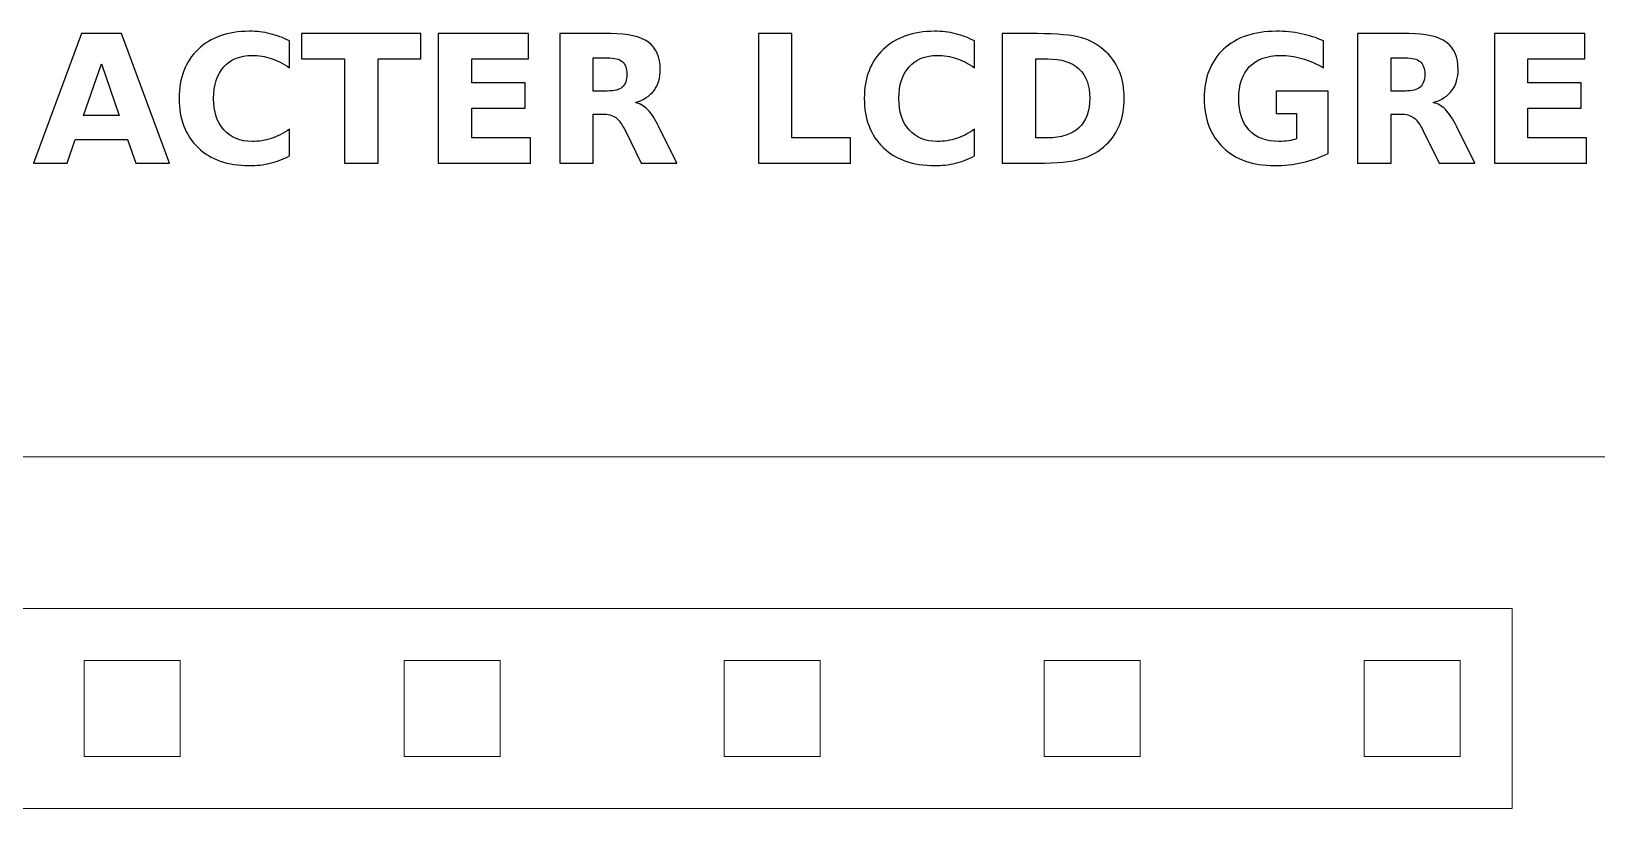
# Model space of a CAD drawing. Header units: centimetres. Extents: x -14.5 to -6.5, y -17.23 to -12.71.
# Drawn here: x -11.073 to -9.831, y -13.351 to -12.712 of the extents above; entities that cross this region are included whole.
import ezdxf

# ---------------------------------------------------------------- set-up
doc = ezdxf.new("R2010")
doc.units = ezdxf.units.CM
doc.header["$MEASUREMENT"] = 0
doc.layers.add('Layer 1', color=7, linetype='Continuous')

msp = doc.modelspace()

# ---------------------------------------------------------------- linework, layer by layer
at = {"layer": 'Layer 1', "color": 250}
for points, knots in [([(-10.9966, -12.798), (-10.9966, -12.798), (-11.03809, -12.798), (-11.03809, -12.798), (-11.03809, -12.798), (-11.03809, -12.798), (-11.04463, -12.81672), (-11.04463, -12.81672), (-11.04463, -12.81672), (-11.04463, -12.81672), (-11.0713, -12.81672), (-11.0713, -12.81672), (-11.0713, -12.81672), (-11.0713, -12.81672), (-11.0332, -12.71385), (-11.0332, -12.71385), (-11.0332, -12.71385), (-11.0332, -12.71385), (-11.00157, -12.71385), (-11.00157, -12.71385), (-11.00157, -12.71385), (-11.00157, -12.71385), (-10.96347, -12.81672), (-10.96347, -12.81672), (-10.96347, -12.81672), (-10.96347, -12.81672), (-10.99014, -12.81672), (-10.99014, -12.81672), (-10.99014, -12.81672), (-10.99014, -12.81672), (-10.9966, -12.798), (-10.9966, -12.798)], [0, 0, 0, 0, 0.125, 0.125, 0.125, 0.125, 0.25, 0.25, 0.25, 0.25, 0.375, 0.375, 0.375, 0.375, 0.5, 0.5, 0.5, 0.5, 0.625, 0.625, 0.625, 0.625, 0.75, 0.75, 0.75, 0.75, 0.875, 0.875, 0.875, 0.875, 1, 1, 1, 1]), ([(-10.86822, -12.81108), (-10.87308, -12.81359), (-10.87816, -12.8155), (-10.88346, -12.81679), (-10.88346, -12.81679), (-10.88872, -12.81808), (-10.89425, -12.81872), (-10.89999, -12.81872), (-10.89999, -12.81872), (-10.91711, -12.81872), (-10.93068, -12.81392), (-10.9407, -12.80435), (-10.9407, -12.80435), (-10.95072, -12.79478), (-10.95573, -12.7818), (-10.95573, -12.76538), (-10.95573, -12.76538), (-10.95573, -12.74894), (-10.95072, -12.73593), (-10.9407, -12.72636), (-10.9407, -12.72636), (-10.93068, -12.71679), (-10.91711, -12.71199), (-10.89999, -12.71199), (-10.89999, -12.71199), (-10.89425, -12.71199), (-10.88872, -12.71263), (-10.88346, -12.71392), (-10.88346, -12.71392), (-10.87816, -12.71521), (-10.87308, -12.71712), (-10.86822, -12.71964), (-10.86822, -12.71964), (-10.86822, -12.71964), (-10.86822, -12.74092), (-10.86822, -12.74092), (-10.86822, -12.74092), (-10.87313, -12.73756), (-10.87798, -12.73511), (-10.88275, -12.73356), (-10.88275, -12.73356), (-10.88752, -12.73198), (-10.89256, -12.73121), (-10.89785, -12.73121), (-10.89785, -12.73121), (-10.9073, -12.73121), (-10.91476, -12.73424), (-10.92017, -12.74031), (-10.92017, -12.74031), (-10.9256, -12.74638), (-10.92831, -12.75473), (-10.92831, -12.76538), (-10.92831, -12.76538), (-10.92831, -12.77601), (-10.9256, -12.78434), (-10.92017, -12.7904), (-10.92017, -12.7904), (-10.91476, -12.79647), (-10.9073, -12.7995), (-10.89785, -12.7995), (-10.89785, -12.7995), (-10.89256, -12.7995), (-10.88752, -12.79873), (-10.88275, -12.79715), (-10.88275, -12.79715), (-10.87798, -12.7956), (-10.87313, -12.79315), (-10.86822, -12.78979), (-10.86822, -12.78979), (-10.86822, -12.78979), (-10.86822, -12.81108), (-10.86822, -12.81108)], [0, 0, 0, 0, 0.0555556, 0.0555556, 0.0555556, 0.0555556, 0.1111111, 0.1111111, 0.1111111, 0.1111111, 0.1666667, 0.1666667, 0.1666667, 0.1666667, 0.2222222, 0.2222222, 0.2222222, 0.2222222, 0.2777778, 0.2777778, 0.2777778, 0.2777778, 0.3333333, 0.3333333, 0.3333333, 0.3333333, 0.3888889, 0.3888889, 0.3888889, 0.3888889, 0.4444444, 0.4444444, 0.4444444, 0.4444444, 0.5, 0.5, 0.5, 0.5, 0.5555556, 0.5555556, 0.5555556, 0.5555556, 0.6111111, 0.6111111, 0.6111111, 0.6111111, 0.6666667, 0.6666667, 0.6666667, 0.6666667, 0.7222222, 0.7222222, 0.7222222, 0.7222222, 0.7777778, 0.7777778, 0.7777778, 0.7777778, 0.8333333, 0.8333333, 0.8333333, 0.8333333, 0.8888889, 0.8888889, 0.8888889, 0.8888889, 0.9444444, 0.9444444, 0.9444444, 0.9444444, 1, 1, 1, 1]), ([(-10.85853, -12.71385), (-10.85853, -12.71385), (-10.76373, -12.71385), (-10.76373, -12.71385), (-10.76373, -12.71385), (-10.76373, -12.71385), (-10.76373, -12.73391), (-10.76373, -12.73391), (-10.76373, -12.73391), (-10.76373, -12.73391), (-10.79783, -12.73391), (-10.79783, -12.73391), (-10.79783, -12.73391), (-10.79783, -12.73391), (-10.79783, -12.81672), (-10.79783, -12.81672), (-10.79783, -12.81672), (-10.79783, -12.81672), (-10.82436, -12.81672), (-10.82436, -12.81672), (-10.82436, -12.81672), (-10.82436, -12.81672), (-10.82436, -12.73391), (-10.82436, -12.73391), (-10.82436, -12.73391), (-10.82436, -12.73391), (-10.85853, -12.73391), (-10.85853, -12.73391), (-10.85853, -12.73391), (-10.85853, -12.73391), (-10.85853, -12.71385), (-10.85853, -12.71385)], [0, 0, 0, 0, 0.125, 0.125, 0.125, 0.125, 0.25, 0.25, 0.25, 0.25, 0.375, 0.375, 0.375, 0.375, 0.5, 0.5, 0.5, 0.5, 0.625, 0.625, 0.625, 0.625, 0.75, 0.75, 0.75, 0.75, 0.875, 0.875, 0.875, 0.875, 1, 1, 1, 1]), ([(-10.74999, -12.71385), (-10.74999, -12.71385), (-10.6784, -12.71385), (-10.6784, -12.71385), (-10.6784, -12.71385), (-10.6784, -12.71385), (-10.6784, -12.73391), (-10.6784, -12.73391), (-10.6784, -12.73391), (-10.6784, -12.73391), (-10.72346, -12.73391), (-10.72346, -12.73391), (-10.72346, -12.73391), (-10.72346, -12.73391), (-10.72346, -12.75306), (-10.72346, -12.75306), (-10.72346, -12.75306), (-10.72346, -12.75306), (-10.68111, -12.75306), (-10.68111, -12.75306), (-10.68111, -12.75306), (-10.68111, -12.75306), (-10.68111, -12.77312), (-10.68111, -12.77312), (-10.68111, -12.77312), (-10.68111, -12.77312), (-10.72346, -12.77312), (-10.72346, -12.77312), (-10.72346, -12.77312), (-10.72346, -12.77312), (-10.72346, -12.79666), (-10.72346, -12.79666), (-10.72346, -12.79666), (-10.72346, -12.79666), (-10.6769, -12.79666), (-10.6769, -12.79666), (-10.6769, -12.79666), (-10.6769, -12.79666), (-10.6769, -12.81672), (-10.6769, -12.81672), (-10.6769, -12.81672), (-10.6769, -12.81672), (-10.74999, -12.81672), (-10.74999, -12.81672), (-10.74999, -12.81672), (-10.74999, -12.81672), (-10.74999, -12.71385), (-10.74999, -12.71385)], [0, 0, 0, 0, 0.0833333, 0.0833333, 0.0833333, 0.0833333, 0.1666667, 0.1666667, 0.1666667, 0.1666667, 0.25, 0.25, 0.25, 0.25, 0.3333333, 0.3333333, 0.3333333, 0.3333333, 0.4166667, 0.4166667, 0.4166667, 0.4166667, 0.5, 0.5, 0.5, 0.5, 0.5833333, 0.5833333, 0.5833333, 0.5833333, 0.6666667, 0.6666667, 0.6666667, 0.6666667, 0.75, 0.75, 0.75, 0.75, 0.8333333, 0.8333333, 0.8333333, 0.8333333, 0.9166667, 0.9166667, 0.9166667, 0.9166667, 1, 1, 1, 1]), ([(-10.62706, -12.7778), (-10.62706, -12.7778), (-10.62706, -12.81672), (-10.62706, -12.81672), (-10.62706, -12.81672), (-10.62706, -12.81672), (-10.65359, -12.81672), (-10.65359, -12.81672), (-10.65359, -12.81672), (-10.65359, -12.81672), (-10.65359, -12.71385), (-10.65359, -12.71385), (-10.65359, -12.71385), (-10.65359, -12.71385), (-10.61307, -12.71385), (-10.61307, -12.71385), (-10.61307, -12.71385), (-10.59952, -12.71385), (-10.58957, -12.71613), (-10.58327, -12.72067), (-10.58327, -12.72067), (-10.57695, -12.72521), (-10.57379, -12.73241), (-10.57379, -12.74224), (-10.57379, -12.74224), (-10.57379, -12.74903), (-10.57544, -12.75463), (-10.57871, -12.75898), (-10.57871, -12.75898), (-10.582, -12.76336), (-10.58696, -12.76658), (-10.59357, -12.76863), (-10.59357, -12.76863), (-10.58995, -12.76947), (-10.58668, -12.77133), (-10.58381, -12.77425), (-10.58381, -12.77425), (-10.58094, -12.77716), (-10.57805, -12.78158), (-10.57511, -12.78751), (-10.57511, -12.78751), (-10.57511, -12.78751), (-10.56069, -12.81672), (-10.56069, -12.81672), (-10.56069, -12.81672), (-10.56069, -12.81672), (-10.58896, -12.81672), (-10.58896, -12.81672), (-10.58896, -12.81672), (-10.58896, -12.81672), (-10.6015, -12.79116), (-10.6015, -12.79116), (-10.6015, -12.79116), (-10.60401, -12.78603), (-10.60658, -12.7825), (-10.60919, -12.78062), (-10.60919, -12.78062), (-10.61178, -12.77874), (-10.61523, -12.7778), (-10.61956, -12.7778), (-10.61956, -12.7778), (-10.61956, -12.7778), (-10.62706, -12.7778), (-10.62706, -12.7778)], [0, 0, 0, 0, 0.0625, 0.0625, 0.0625, 0.0625, 0.125, 0.125, 0.125, 0.125, 0.1875, 0.1875, 0.1875, 0.1875, 0.25, 0.25, 0.25, 0.25, 0.3125, 0.3125, 0.3125, 0.3125, 0.375, 0.375, 0.375, 0.375, 0.4375, 0.4375, 0.4375, 0.4375, 0.5, 0.5, 0.5, 0.5, 0.5625, 0.5625, 0.5625, 0.5625, 0.625, 0.625, 0.625, 0.625, 0.6875, 0.6875, 0.6875, 0.6875, 0.75, 0.75, 0.75, 0.75, 0.8125, 0.8125, 0.8125, 0.8125, 0.875, 0.875, 0.875, 0.875, 0.9375, 0.9375, 0.9375, 0.9375, 1, 1, 1, 1]), ([(-10.49581, -12.71385), (-10.49581, -12.71385), (-10.46928, -12.71385), (-10.46928, -12.71385), (-10.46928, -12.71385), (-10.46928, -12.71385), (-10.46928, -12.79666), (-10.46928, -12.79666), (-10.46928, -12.79666), (-10.46928, -12.79666), (-10.42272, -12.79666), (-10.42272, -12.79666), (-10.42272, -12.79666), (-10.42272, -12.79666), (-10.42272, -12.81672), (-10.42272, -12.81672), (-10.42272, -12.81672), (-10.42272, -12.81672), (-10.49581, -12.81672), (-10.49581, -12.81672), (-10.49581, -12.81672), (-10.49581, -12.81672), (-10.49581, -12.71385), (-10.49581, -12.71385)], [0, 0, 0, 0, 0.1666667, 0.1666667, 0.1666667, 0.1666667, 0.3333333, 0.3333333, 0.3333333, 0.3333333, 0.5, 0.5, 0.5, 0.5, 0.6666667, 0.6666667, 0.6666667, 0.6666667, 0.8333333, 0.8333333, 0.8333333, 0.8333333, 1, 1, 1, 1]), ([(-10.32432, -12.81108), (-10.32918, -12.81359), (-10.33426, -12.8155), (-10.33956, -12.81679), (-10.33956, -12.81679), (-10.34482, -12.81808), (-10.35035, -12.81872), (-10.35609, -12.81872), (-10.35609, -12.81872), (-10.37321, -12.81872), (-10.38678, -12.81392), (-10.3968, -12.80435), (-10.3968, -12.80435), (-10.40682, -12.79478), (-10.41183, -12.7818), (-10.41183, -12.76538), (-10.41183, -12.76538), (-10.41183, -12.74894), (-10.40682, -12.73593), (-10.3968, -12.72636), (-10.3968, -12.72636), (-10.38678, -12.71679), (-10.37321, -12.71199), (-10.35609, -12.71199), (-10.35609, -12.71199), (-10.35035, -12.71199), (-10.34482, -12.71263), (-10.33956, -12.71392), (-10.33956, -12.71392), (-10.33426, -12.71521), (-10.32918, -12.71712), (-10.32432, -12.71964), (-10.32432, -12.71964), (-10.32432, -12.71964), (-10.32432, -12.74092), (-10.32432, -12.74092), (-10.32432, -12.74092), (-10.32923, -12.73756), (-10.33408, -12.73511), (-10.33885, -12.73356), (-10.33885, -12.73356), (-10.34362, -12.73198), (-10.34866, -12.73121), (-10.35395, -12.73121), (-10.35395, -12.73121), (-10.3634, -12.73121), (-10.37086, -12.73424), (-10.37627, -12.74031), (-10.37627, -12.74031), (-10.3817, -12.74638), (-10.38441, -12.75473), (-10.38441, -12.76538), (-10.38441, -12.76538), (-10.38441, -12.77601), (-10.3817, -12.78434), (-10.37627, -12.7904), (-10.37627, -12.7904), (-10.37086, -12.79647), (-10.3634, -12.7995), (-10.35395, -12.7995), (-10.35395, -12.7995), (-10.34866, -12.7995), (-10.34362, -12.79873), (-10.33885, -12.79715), (-10.33885, -12.79715), (-10.33408, -12.7956), (-10.32923, -12.79315), (-10.32432, -12.78979), (-10.32432, -12.78979), (-10.32432, -12.78979), (-10.32432, -12.81108), (-10.32432, -12.81108)], [0, 0, 0, 0, 0.0555556, 0.0555556, 0.0555556, 0.0555556, 0.1111111, 0.1111111, 0.1111111, 0.1111111, 0.1666667, 0.1666667, 0.1666667, 0.1666667, 0.2222222, 0.2222222, 0.2222222, 0.2222222, 0.2777778, 0.2777778, 0.2777778, 0.2777778, 0.3333333, 0.3333333, 0.3333333, 0.3333333, 0.3888889, 0.3888889, 0.3888889, 0.3888889, 0.4444444, 0.4444444, 0.4444444, 0.4444444, 0.5, 0.5, 0.5, 0.5, 0.5555556, 0.5555556, 0.5555556, 0.5555556, 0.6111111, 0.6111111, 0.6111111, 0.6111111, 0.6666667, 0.6666667, 0.6666667, 0.6666667, 0.7222222, 0.7222222, 0.7222222, 0.7222222, 0.7777778, 0.7777778, 0.7777778, 0.7777778, 0.8333333, 0.8333333, 0.8333333, 0.8333333, 0.8888889, 0.8888889, 0.8888889, 0.8888889, 0.9444444, 0.9444444, 0.9444444, 0.9444444, 1, 1, 1, 1]), ([(-10.30235, -12.71385), (-10.30235, -12.71385), (-10.27436, -12.71385), (-10.27436, -12.71385), (-10.27436, -12.71385), (-10.25875, -12.71385), (-10.24713, -12.71496), (-10.23949, -12.71719), (-10.23949, -12.71719), (-10.23184, -12.71942), (-10.22528, -12.72319), (-10.2198, -12.72853), (-10.2198, -12.72853), (-10.21498, -12.73316), (-10.21141, -12.73852), (-10.20905, -12.74459), (-10.20905, -12.74459), (-10.20673, -12.75063), (-10.20555, -12.7575), (-10.20555, -12.76519), (-10.20555, -12.76519), (-10.20555, -12.77295), (-10.20673, -12.77987), (-10.20905, -12.78596), (-10.20905, -12.78596), (-10.21141, -12.79205), (-10.21498, -12.79741), (-10.2198, -12.80204), (-10.2198, -12.80204), (-10.22533, -12.80738), (-10.23194, -12.81115), (-10.23965, -12.81338), (-10.23965, -12.81338), (-10.24737, -12.81561), (-10.25894, -12.81672), (-10.27436, -12.81672), (-10.27436, -12.81672), (-10.27436, -12.81672), (-10.30235, -12.81672), (-10.30235, -12.81672), (-10.30235, -12.81672), (-10.30235, -12.81672), (-10.30235, -12.71385), (-10.30235, -12.71385)], [0, 0, 0, 0, 0.0909091, 0.0909091, 0.0909091, 0.0909091, 0.1818182, 0.1818182, 0.1818182, 0.1818182, 0.2727273, 0.2727273, 0.2727273, 0.2727273, 0.3636364, 0.3636364, 0.3636364, 0.3636364, 0.4545455, 0.4545455, 0.4545455, 0.4545455, 0.5454545, 0.5454545, 0.5454545, 0.5454545, 0.6363636, 0.6363636, 0.6363636, 0.6363636, 0.7272727, 0.7272727, 0.7272727, 0.7272727, 0.8181818, 0.8181818, 0.8181818, 0.8181818, 0.9090909, 0.9090909, 0.9090909, 0.9090909, 1, 1, 1, 1]), ([(-10.04363, -12.80908), (-10.05024, -12.8123), (-10.0571, -12.8147), (-10.06423, -12.81632), (-10.06423, -12.81632), (-10.07136, -12.81792), (-10.07869, -12.81872), (-10.08629, -12.81872), (-10.08629, -12.81872), (-10.10341, -12.81872), (-10.11698, -12.81392), (-10.127, -12.80435), (-10.127, -12.80435), (-10.13702, -12.79478), (-10.14203, -12.7818), (-10.14203, -12.76538), (-10.14203, -12.76538), (-10.14203, -12.7488), (-10.13692, -12.73577), (-10.12674, -12.72624), (-10.12674, -12.72624), (-10.11653, -12.71674), (-10.10256, -12.71199), (-10.08483, -12.71199), (-10.08483, -12.71199), (-10.07799, -12.71199), (-10.07143, -12.71263), (-10.06515, -12.71392), (-10.06515, -12.71392), (-10.05889, -12.71521), (-10.05296, -12.71712), (-10.04741, -12.71964), (-10.04741, -12.71964), (-10.04741, -12.71964), (-10.04741, -12.74092), (-10.04741, -12.74092), (-10.04741, -12.74092), (-10.05315, -12.73765), (-10.05887, -12.73523), (-10.06454, -12.73363), (-10.06454, -12.73363), (-10.0702, -12.73201), (-10.07589, -12.73121), (-10.08159, -12.73121), (-10.08159, -12.73121), (-10.09217, -12.73121), (-10.10031, -12.73417), (-10.10602, -12.74007), (-10.10602, -12.74007), (-10.11174, -12.74598), (-10.11461, -12.75442), (-10.11461, -12.76538), (-10.11461, -12.76538), (-10.11461, -12.77627), (-10.11185, -12.78469), (-10.10633, -12.79061), (-10.10633, -12.79061), (-10.10082, -12.79654), (-10.09299, -12.7995), (-10.08283, -12.7995), (-10.08283, -12.7995), (-10.08008, -12.7995), (-10.07752, -12.79934), (-10.07514, -12.79899), (-10.07514, -12.79899), (-10.07277, -12.79863), (-10.07065, -12.79809), (-10.06877, -12.79736), (-10.06877, -12.79736), (-10.06877, -12.79736), (-10.06877, -12.77737), (-10.06877, -12.77737), (-10.06877, -12.77737), (-10.06877, -12.77737), (-10.08495, -12.77737), (-10.08495, -12.77737), (-10.08495, -12.77737), (-10.08495, -12.77737), (-10.08495, -12.75959), (-10.08495, -12.75959), (-10.08495, -12.75959), (-10.08495, -12.75959), (-10.04363, -12.75959), (-10.04363, -12.75959), (-10.04363, -12.75959), (-10.04363, -12.75959), (-10.04363, -12.80908), (-10.04363, -12.80908)], [0, 0, 0, 0, 0.0454545, 0.0454545, 0.0454545, 0.0454545, 0.0909091, 0.0909091, 0.0909091, 0.0909091, 0.1363636, 0.1363636, 0.1363636, 0.1363636, 0.1818182, 0.1818182, 0.1818182, 0.1818182, 0.2272727, 0.2272727, 0.2272727, 0.2272727, 0.2727273, 0.2727273, 0.2727273, 0.2727273, 0.3181818, 0.3181818, 0.3181818, 0.3181818, 0.3636364, 0.3636364, 0.3636364, 0.3636364, 0.4090909, 0.4090909, 0.4090909, 0.4090909, 0.4545455, 0.4545455, 0.4545455, 0.4545455, 0.5, 0.5, 0.5, 0.5, 0.5454545, 0.5454545, 0.5454545, 0.5454545, 0.5909091, 0.5909091, 0.5909091, 0.5909091, 0.6363636, 0.6363636, 0.6363636, 0.6363636, 0.6818182, 0.6818182, 0.6818182, 0.6818182, 0.7272727, 0.7272727, 0.7272727, 0.7272727, 0.7727273, 0.7727273, 0.7727273, 0.7727273, 0.8181818, 0.8181818, 0.8181818, 0.8181818, 0.8636364, 0.8636364, 0.8636364, 0.8636364, 0.9090909, 0.9090909, 0.9090909, 0.9090909, 0.9545455, 0.9545455, 0.9545455, 0.9545455, 1, 1, 1, 1]), ([(-9.99374, -12.7778), (-9.99374, -12.7778), (-9.99374, -12.81672), (-9.99374, -12.81672), (-9.99374, -12.81672), (-9.99374, -12.81672), (-10.02027, -12.81672), (-10.02027, -12.81672), (-10.02027, -12.81672), (-10.02027, -12.81672), (-10.02027, -12.71385), (-10.02027, -12.71385), (-10.02027, -12.71385), (-10.02027, -12.71385), (-9.97975, -12.71385), (-9.97975, -12.71385), (-9.97975, -12.71385), (-9.9662, -12.71385), (-9.95625, -12.71613), (-9.94995, -12.72067), (-9.94995, -12.72067), (-9.94363, -12.72521), (-9.94047, -12.73241), (-9.94047, -12.74224), (-9.94047, -12.74224), (-9.94047, -12.74903), (-9.94212, -12.75463), (-9.94539, -12.75898), (-9.94539, -12.75898), (-9.94868, -12.76336), (-9.95364, -12.76658), (-9.96025, -12.76863), (-9.96025, -12.76863), (-9.95663, -12.76947), (-9.95336, -12.77133), (-9.95049, -12.77425), (-9.95049, -12.77425), (-9.94762, -12.77716), (-9.94473, -12.78158), (-9.94179, -12.78751), (-9.94179, -12.78751), (-9.94179, -12.78751), (-9.92737, -12.81672), (-9.92737, -12.81672), (-9.92737, -12.81672), (-9.92737, -12.81672), (-9.95564, -12.81672), (-9.95564, -12.81672), (-9.95564, -12.81672), (-9.95564, -12.81672), (-9.96818, -12.79116), (-9.96818, -12.79116), (-9.96818, -12.79116), (-9.97069, -12.78603), (-9.97326, -12.7825), (-9.97587, -12.78062), (-9.97587, -12.78062), (-9.97846, -12.77874), (-9.98191, -12.7778), (-9.98624, -12.7778), (-9.98624, -12.7778), (-9.98624, -12.7778), (-9.99374, -12.7778), (-9.99374, -12.7778)], [0, 0, 0, 0, 0.0625, 0.0625, 0.0625, 0.0625, 0.125, 0.125, 0.125, 0.125, 0.1875, 0.1875, 0.1875, 0.1875, 0.25, 0.25, 0.25, 0.25, 0.3125, 0.3125, 0.3125, 0.3125, 0.375, 0.375, 0.375, 0.375, 0.4375, 0.4375, 0.4375, 0.4375, 0.5, 0.5, 0.5, 0.5, 0.5625, 0.5625, 0.5625, 0.5625, 0.625, 0.625, 0.625, 0.625, 0.6875, 0.6875, 0.6875, 0.6875, 0.75, 0.75, 0.75, 0.75, 0.8125, 0.8125, 0.8125, 0.8125, 0.875, 0.875, 0.875, 0.875, 0.9375, 0.9375, 0.9375, 0.9375, 1, 1, 1, 1]), ([(-9.91162, -12.71385), (-9.91162, -12.71385), (-9.84003, -12.71385), (-9.84003, -12.71385), (-9.84003, -12.71385), (-9.84003, -12.71385), (-9.84003, -12.73391), (-9.84003, -12.73391), (-9.84003, -12.73391), (-9.84003, -12.73391), (-9.88509, -12.73391), (-9.88509, -12.73391), (-9.88509, -12.73391), (-9.88509, -12.73391), (-9.88509, -12.75306), (-9.88509, -12.75306), (-9.88509, -12.75306), (-9.88509, -12.75306), (-9.84274, -12.75306), (-9.84274, -12.75306), (-9.84274, -12.75306), (-9.84274, -12.75306), (-9.84274, -12.77312), (-9.84274, -12.77312), (-9.84274, -12.77312), (-9.84274, -12.77312), (-9.88509, -12.77312), (-9.88509, -12.77312), (-9.88509, -12.77312), (-9.88509, -12.77312), (-9.88509, -12.79666), (-9.88509, -12.79666), (-9.88509, -12.79666), (-9.88509, -12.79666), (-9.83853, -12.79666), (-9.83853, -12.79666), (-9.83853, -12.79666), (-9.83853, -12.79666), (-9.83853, -12.81672), (-9.83853, -12.81672), (-9.83853, -12.81672), (-9.83853, -12.81672), (-9.91162, -12.81672), (-9.91162, -12.81672), (-9.91162, -12.81672), (-9.91162, -12.81672), (-9.91162, -12.71385), (-9.91162, -12.71385)], [0, 0, 0, 0, 0.0833333, 0.0833333, 0.0833333, 0.0833333, 0.1666667, 0.1666667, 0.1666667, 0.1666667, 0.25, 0.25, 0.25, 0.25, 0.3333333, 0.3333333, 0.3333333, 0.3333333, 0.4166667, 0.4166667, 0.4166667, 0.4166667, 0.5, 0.5, 0.5, 0.5, 0.5833333, 0.5833333, 0.5833333, 0.5833333, 0.6666667, 0.6666667, 0.6666667, 0.6666667, 0.75, 0.75, 0.75, 0.75, 0.8333333, 0.8333333, 0.8333333, 0.8333333, 0.9166667, 0.9166667, 0.9166667, 0.9166667, 1, 1, 1, 1]), ([(-10.61589, -12.75948), (-10.61034, -12.75948), (-10.60634, -12.75844), (-10.60394, -12.75637), (-10.60394, -12.75637), (-10.60152, -12.7543), (-10.60032, -12.75089), (-10.60032, -12.74616), (-10.60032, -12.74616), (-10.60032, -12.74148), (-10.60152, -12.73812), (-10.60394, -12.7361), (-10.60394, -12.7361), (-10.60634, -12.73408), (-10.61034, -12.73307), (-10.61589, -12.73307), (-10.61589, -12.73307), (-10.61589, -12.73307), (-10.62706, -12.73307), (-10.62706, -12.73307), (-10.62706, -12.73307), (-10.62706, -12.73307), (-10.62706, -12.75948), (-10.62706, -12.75948), (-10.62706, -12.75948), (-10.62706, -12.75948), (-10.61589, -12.75948), (-10.61589, -12.75948)], [0, 0, 0, 0, 0.1428571, 0.1428571, 0.1428571, 0.1428571, 0.2857143, 0.2857143, 0.2857143, 0.2857143, 0.4285714, 0.4285714, 0.4285714, 0.4285714, 0.5714286, 0.5714286, 0.5714286, 0.5714286, 0.7142857, 0.7142857, 0.7142857, 0.7142857, 0.8571429, 0.8571429, 0.8571429, 0.8571429, 1, 1, 1, 1]), ([(-10.27582, -12.73391), (-10.27582, -12.73391), (-10.27582, -12.79666), (-10.27582, -12.79666), (-10.27582, -12.79666), (-10.27582, -12.79666), (-10.26632, -12.79666), (-10.26632, -12.79666), (-10.26632, -12.79666), (-10.25548, -12.79666), (-10.2472, -12.79398), (-10.24149, -12.78859), (-10.24149, -12.78859), (-10.23577, -12.78323), (-10.2329, -12.77542), (-10.2329, -12.76519), (-10.2329, -12.76519), (-10.2329, -12.75498), (-10.23575, -12.74722), (-10.24144, -12.74191), (-10.24144, -12.74191), (-10.24713, -12.73657), (-10.25543, -12.73391), (-10.26632, -12.73391), (-10.26632, -12.73391), (-10.26632, -12.73391), (-10.27582, -12.73391), (-10.27582, -12.73391)], [0, 0, 0, 0, 0.1428571, 0.1428571, 0.1428571, 0.1428571, 0.2857143, 0.2857143, 0.2857143, 0.2857143, 0.4285714, 0.4285714, 0.4285714, 0.4285714, 0.5714286, 0.5714286, 0.5714286, 0.5714286, 0.7142857, 0.7142857, 0.7142857, 0.7142857, 0.8571429, 0.8571429, 0.8571429, 0.8571429, 1, 1, 1, 1]), ([(-9.98257, -12.75948), (-9.97702, -12.75948), (-9.97302, -12.75844), (-9.97062, -12.75637), (-9.97062, -12.75637), (-9.9682, -12.7543), (-9.967, -12.75089), (-9.967, -12.74616), (-9.967, -12.74616), (-9.967, -12.74148), (-9.9682, -12.73812), (-9.97062, -12.7361), (-9.97062, -12.7361), (-9.97302, -12.73408), (-9.97702, -12.73307), (-9.98257, -12.73307), (-9.98257, -12.73307), (-9.98257, -12.73307), (-9.99374, -12.73307), (-9.99374, -12.73307), (-9.99374, -12.73307), (-9.99374, -12.73307), (-9.99374, -12.75948), (-9.99374, -12.75948), (-9.99374, -12.75948), (-9.99374, -12.75948), (-9.98257, -12.75948), (-9.98257, -12.75948)], [0, 0, 0, 0, 0.1428571, 0.1428571, 0.1428571, 0.1428571, 0.2857143, 0.2857143, 0.2857143, 0.2857143, 0.4285714, 0.4285714, 0.4285714, 0.4285714, 0.5714286, 0.5714286, 0.5714286, 0.5714286, 0.7142857, 0.7142857, 0.7142857, 0.7142857, 0.8571429, 0.8571429, 0.8571429, 0.8571429, 1, 1, 1, 1]), ([(-11.03148, -12.7789), (-11.03148, -12.7789), (-11.00328, -12.7789), (-11.00328, -12.7789), (-11.00328, -12.7789), (-11.00328, -12.7789), (-11.01735, -12.73798), (-11.01735, -12.73798), (-11.01735, -12.73798), (-11.01735, -12.73798), (-11.03148, -12.7789), (-11.03148, -12.7789)], [0, 0, 0, 0, 0.3333333, 0.3333333, 0.3333333, 0.3333333, 0.6666667, 0.6666667, 0.6666667, 0.6666667, 1, 1, 1, 1])]:
    msp.add_open_spline(points, degree=3, knots=knots, dxfattribs=at)
at = {"layer": 'Layer 1', "color": 7, "lineweight": 20}
msp.add_open_spline([(-14.50001, -13.05), (-14.50001, -13.05), (-6.50001, -13.05), (-6.50001, -13.05), (-6.50001, -13.05), (-6.50001, -13.05), (-6.50001, -16.65), (-6.50001, -16.65), (-6.50001, -16.65), (-6.50001, -16.65), (-14.50001, -16.65), (-14.50001, -16.65), (-14.50001, -16.65), (-14.50001, -16.65), (-14.50001, -13.05), (-14.50001, -13.05)], degree=3, knots=[0, 0, 0, 0, 0.25, 0.25, 0.25, 0.25, 0.5, 0.5, 0.5, 0.5, 0.75, 0.75, 0.75, 0.75, 1, 1, 1, 1], dxfattribs=at)
at = {"layer": 'Layer 1', "lineweight": 20}
for points in [[(-13.86638, -13.32937), (-13.86638, -13.32937), (-9.89763, -13.32937), (-9.89763, -13.32937), (-9.89763, -13.32937), (-9.89763, -13.32937), (-9.89763, -13.17062), (-9.89763, -13.17062), (-9.89763, -13.17062), (-9.89763, -13.17062), (-13.86638, -13.17062), (-13.86638, -13.17062), (-13.86638, -13.17062), (-13.86638, -13.17062), (-13.86638, -13.32937), (-13.86638, -13.32937)], [(-11.0311, -13.28809), (-11.0311, -13.28809), (-10.9549, -13.28809), (-10.9549, -13.28809), (-10.9549, -13.28809), (-10.9549, -13.28809), (-10.9549, -13.21189), (-10.9549, -13.21189), (-10.9549, -13.21189), (-10.9549, -13.21189), (-11.0311, -13.21189), (-11.0311, -13.21189), (-11.0311, -13.21189), (-11.0311, -13.21189), (-11.0311, -13.28809), (-11.0311, -13.28809)], [(-10.7771, -13.28809), (-10.7771, -13.28809), (-10.7009, -13.28809), (-10.7009, -13.28809), (-10.7009, -13.28809), (-10.7009, -13.28809), (-10.7009, -13.21189), (-10.7009, -13.21189), (-10.7009, -13.21189), (-10.7009, -13.21189), (-10.7771, -13.21189), (-10.7771, -13.21189), (-10.7771, -13.21189), (-10.7771, -13.21189), (-10.7771, -13.28809), (-10.7771, -13.28809)], [(-10.5231, -13.28809), (-10.5231, -13.28809), (-10.4469, -13.28809), (-10.4469, -13.28809), (-10.4469, -13.28809), (-10.4469, -13.28809), (-10.4469, -13.21189), (-10.4469, -13.21189), (-10.4469, -13.21189), (-10.4469, -13.21189), (-10.5231, -13.21189), (-10.5231, -13.21189), (-10.5231, -13.21189), (-10.5231, -13.21189), (-10.5231, -13.28809), (-10.5231, -13.28809)], [(-10.2691, -13.28809), (-10.2691, -13.28809), (-10.1929, -13.28809), (-10.1929, -13.28809), (-10.1929, -13.28809), (-10.1929, -13.28809), (-10.1929, -13.21189), (-10.1929, -13.21189), (-10.1929, -13.21189), (-10.1929, -13.21189), (-10.2691, -13.21189), (-10.2691, -13.21189), (-10.2691, -13.21189), (-10.2691, -13.21189), (-10.2691, -13.28809), (-10.2691, -13.28809)], [(-10.0151, -13.28809), (-10.0151, -13.28809), (-9.9389, -13.28809), (-9.9389, -13.28809), (-9.9389, -13.28809), (-9.9389, -13.28809), (-9.9389, -13.21189), (-9.9389, -13.21189), (-9.9389, -13.21189), (-9.9389, -13.21189), (-10.0151, -13.21189), (-10.0151, -13.21189), (-10.0151, -13.21189), (-10.0151, -13.21189), (-10.0151, -13.28809), (-10.0151, -13.28809)]]:
    msp.add_open_spline(points, degree=3, knots=[0, 0, 0, 0, 0.25, 0.25, 0.25, 0.25, 0.5, 0.5, 0.5, 0.5, 0.75, 0.75, 0.75, 0.75, 1, 1, 1, 1], dxfattribs=at)

doc.saveas('drawing.dxf')
